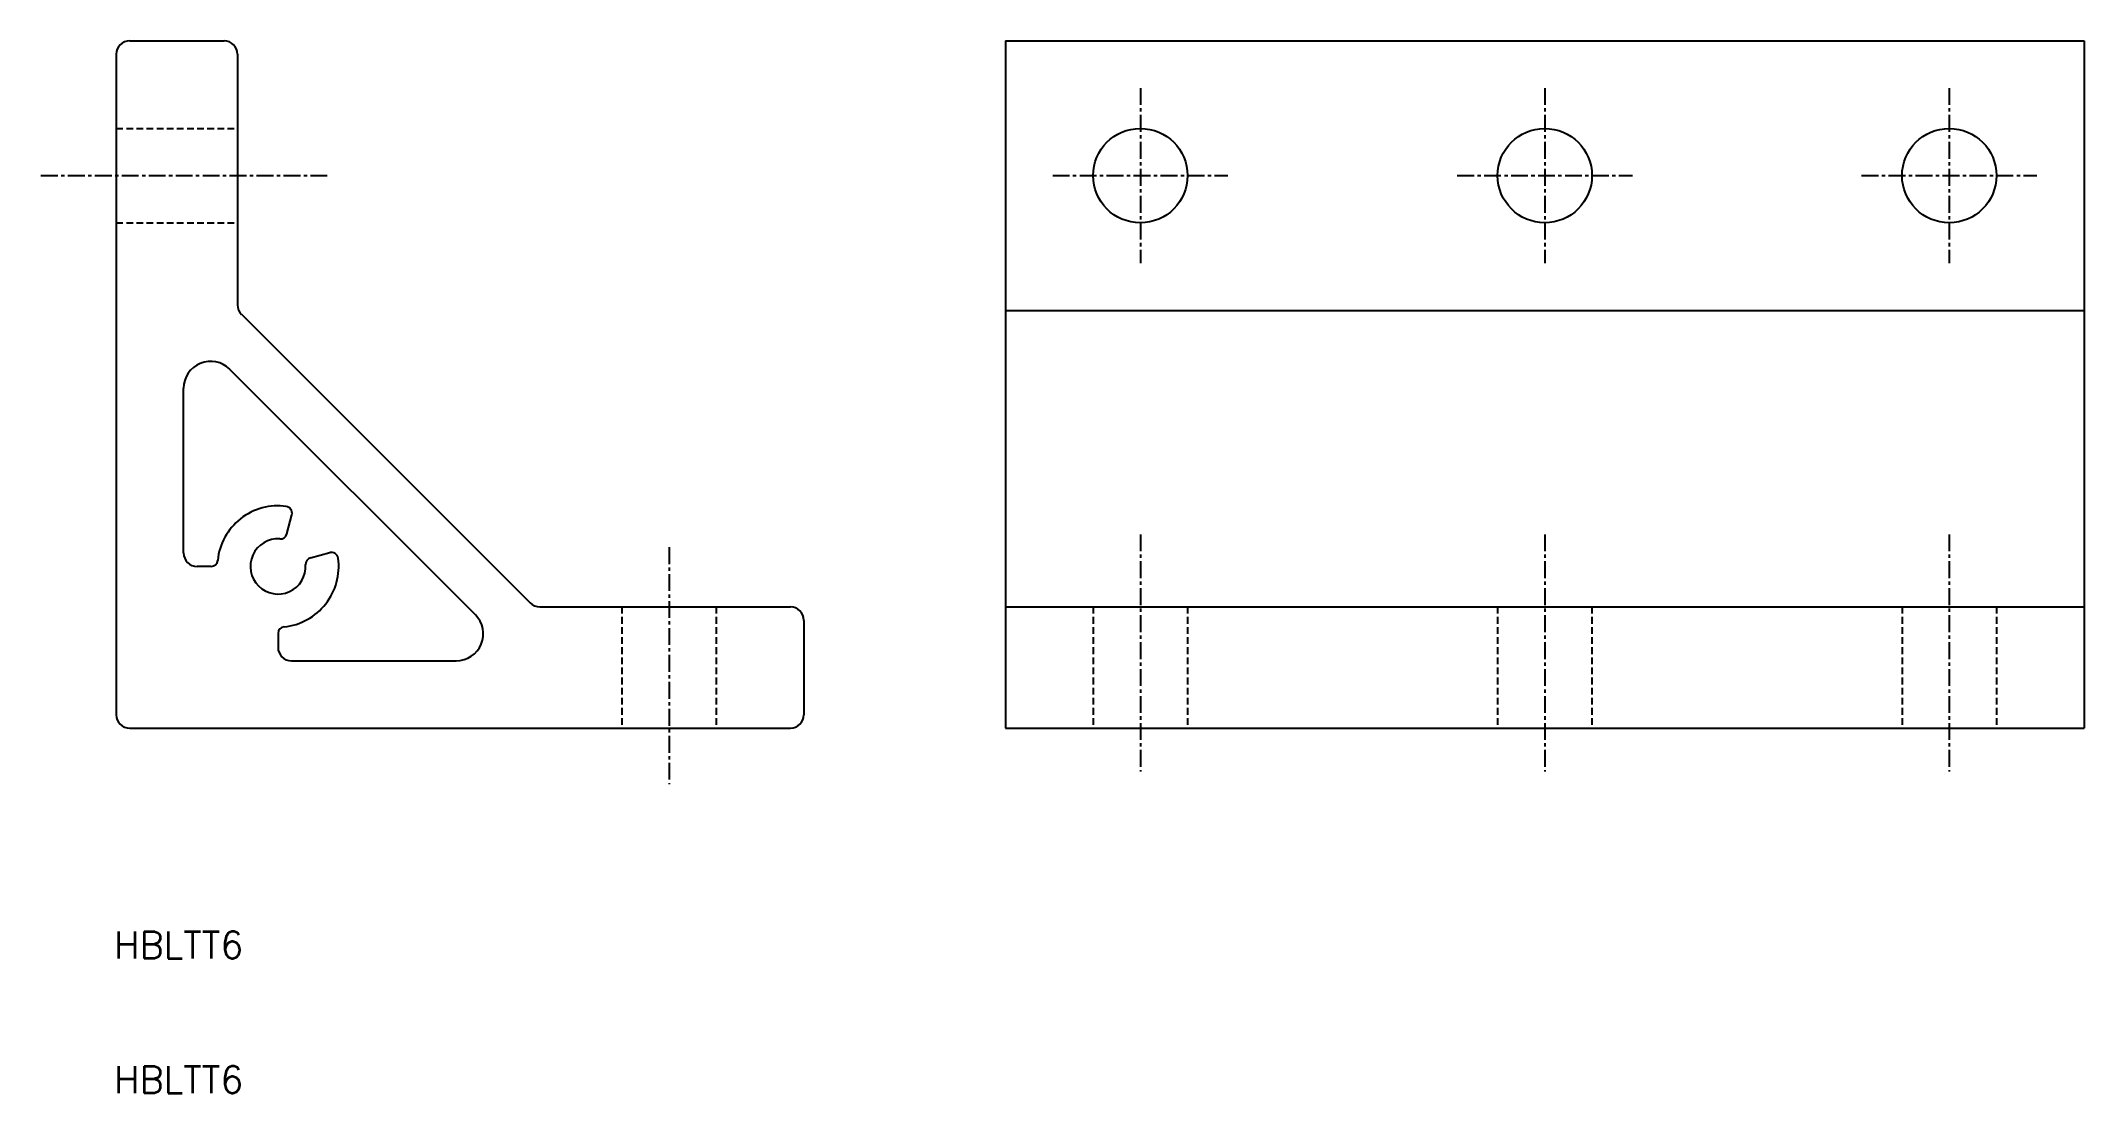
# Model space of a CAD drawing. Extents: x -18 to 134, y -39 to 39.
import ezdxf

# ---------------------------------------------------------------- set-up
doc = ezdxf.new("R2010")
doc.units = 0
doc.linetypes.add('CENTER', pattern=[2, 1.25, -0.25, 0.25, -0.25])
doc.linetypes.add('DASHED', pattern=[0.75, 0.5, -0.25])
doc.layers.get('0').update_dxf_attribs({"linetype": 'CONTINUOUS'})
doc.layers.add('CENTER', color=1, linetype='CENTER')
doc.styles.get("Standard").update_dxf_attribs({"font": 'txt.shx', "bigfont": 'bigfont.shx'})

msp = doc.modelspace()

# ---------------------------------------------------------------- linework, layer by layer
at = {"color": 7, "linetype": 'CONTINUOUS'}
for p, q in [((-12, 38), (-12, -11)), ((-11, 39), (-4, 39)), ((-3, 38), (-3, 19.41)), ((53.96, 39), (133.96, 39)), ((53.96, 39), (53.96, -12)), ((133.96, 39), (133.96, -12)), ((-2.71, 18.71), (18.71, -2.71)), ((53.96, 19), (133.96, 19)), ((14.64, -3.59), (-3.59, 14.64)), ((-7, 1), (-7, 13.22)), ((0.65, 2.42), (1.03, 3.83)), ((-4.97, 0), (-6, 0)), ((2.42, 0.65), (3.83, 1.03)), ((19.41, -3), (38, -3)), ((53.96, -3), (133.96, -3)), ((39, -4), (39, -11)), ((0, -4.97), (0, -6)), ((1, -7), (13.22, -7)), ((-11, -12), (38, -12)), ((53.96, -12), (133.96, -12))]:
    msp.add_line(p, q, dxfattribs=at)
at = {"color": 3, "linetype": 'DASHED'}
for p, q in [((-12, 32.5), (-3, 32.5)), ((-12, 25.5), (-3, 25.5)), ((25.5, -3), (25.5, -12)), ((32.5, -3), (32.5, -12)), ((60.46, -3), (60.46, -12)), ((67.46, -3), (67.46, -12)), ((90.46, -3), (90.46, -12)), ((97.46, -3), (97.46, -12)), ((120.46, -3), (120.46, -12)), ((127.46, -3), (127.46, -12))]:
    msp.add_line(p, q, dxfattribs=at)
at = {"color": 7, "linetype": 'CONTINUOUS'}
for centre in [(63.96, 29), (93.96, 29), (123.96, 29)]:
    msp.add_circle(centre, 3.5, dxfattribs=at)
for centre, radius, start, end in [((-11, 38), 1, 90, 180), ((-4, 38), 1, 0, 90), ((-2, 19.41), 1, 180, 225), ((-5, 13.22), 2, 45, 180), ((0, 0), 4.5, 82.1805, 174.2608), ((0.54, 3.96), 0.5, 345, 82.1805), ((0, 0), 2.05, 86.3073, 3.6923), ((0.16, 2.54), 0.5, 266.3073, 345), ((-6, 1), 1, 180, 270), ((-4.97, 0.5), 0.5, 270, 354.2608), ((0, 0), 4.5, 275.7392, 7.8192), ((2.54, 0.16), 0.5, 105, 183.6923), ((3.96, 0.54), 0.5, 7.8193, 105), ((19.41, -2), 1, 225, 270), ((38, -4), 1, 0, 90), ((0.5, -4.97), 0.5, 95.7392, 180), ((13.22, -5), 2, 270, 45), ((1, -6), 1, 180, 270), ((-11, -11), 1, 180, 270), ((38, -11), 1, 270, 0)]:
    msp.add_arc(centre, radius, start, end, dxfattribs=at)
at = {"layer": 'CENTER', "color": 1, "linetype": 'CENTER'}
for p, q in [((63.96, 35.5), (63.96, 22.5)), ((93.96, 35.5), (93.96, 22.5)), ((123.96, 35.5), (123.96, 22.5)), ((-17.59, 29), (3.64, 29)), ((57.46, 29), (70.46, 29)), ((87.46, 29), (100.46, 29)), ((117.46, 29), (130.46, 29)), ((63.96, 2.38), (63.96, -15.21)), ((93.96, 2.38), (93.96, -15.21)), ((123.96, 2.38), (123.96, -15.21)), ((29, 1.43), (29, -16.16))]:
    msp.add_line(p, q, dxfattribs=at)

# ---------------------------------------------------------------- texts
at = {"color": 7, "linetype": 'CONTINUOUS'}
for p in [(-12.17, -29.08), (-12.17, -39.08)]:
    msp.add_text('HBLTT6', height=2, dxfattribs=at).set_placement(p)

doc.saveas('drawing.dxf')
